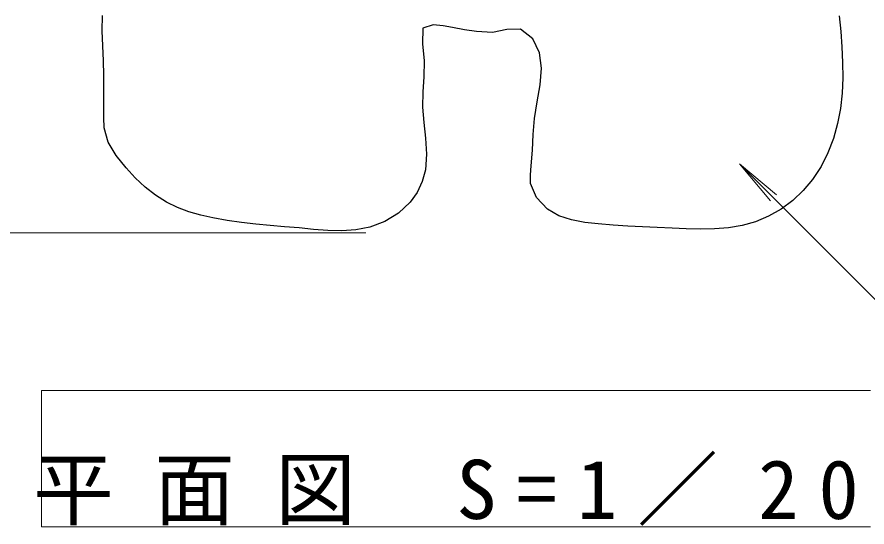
# Model space of a CAD drawing. Units: millimetres on the paper, scale 1:20. Extents: x -365 to 0, y -5 to 257.
# Drawn here: x -317.1 to -264.4, y 142.5 to 174.2 of the extents above; entities that cross this region are included whole.
import ezdxf

# ---------------------------------------------------------------- set-up
doc = ezdxf.new("R2010")
doc.units = ezdxf.units.MM
doc.layers.add('LY_1', color=7, linetype='Continuous', lineweight=13)
doc.styles.add('ＭＳ ゴシック', font='')
doc.styles.get('ＭＳ ゴシック').set_extended_font_data('MS Gothic')

msp = doc.modelspace()

# ---------------------------------------------------------------- linework, layer by layer
at = {"layer": 'LY_1'}
for p, q in [((-272.277, 165.065), (-270.349, 162.767)), ((-272.277, 165.065), (-269.979, 163.137)), ((-262.264, 155.052), (-272.277, 165.065)), ((-295.457, 160.797), (-346.835, 160.797)), ((-315.573, 151.019), (-315.573, 142.546)), ((-264.148, 151.019), (-315.573, 151.019)), ((-315.573, 142.546), (-264.148, 142.546))]:
    msp.add_line(p, q, dxfattribs=at)
at = {"layer": 'LY_1', "lineweight": 25}
for points in [[(-288.598, 173.27), (-289.345, 173.386), (-290.083, 173.512), (-290.663, 173.633), (-291.282, 173.677), (-291.92, 173.471), (-291.942, 172.519), (-291.837, 171.447), (-291.856, 170.462), (-291.917, 169.522), (-291.936, 168.585), (-291.86, 167.631), (-291.747, 166.654), (-291.685, 165.673), (-291.761, 164.702), (-291.958, 163.979), (-292.278, 163.297), (-292.712, 162.681), (-293.435, 162.004), (-294.287, 161.49), (-295.215, 161.143), (-296.071, 160.976), (-296.941, 160.916), (-297.821, 160.936), (-298.705, 161.003), (-299.587, 161.088), (-300.491, 161.169), (-301.39, 161.246), (-302.285, 161.329), (-303.176, 161.429), (-304.065, 161.555), (-304.954, 161.716), (-305.696, 161.887), (-306.426, 162.1), (-307.135, 162.363), (-307.811, 162.688), (-308.502, 163.119), (-309.147, 163.624), (-309.755, 164.192), (-310.332, 164.813), (-310.946, 165.577), (-311.43, 166.402), (-311.687, 167.293), (-311.711, 167.932), (-311.706, 168.816), (-311.701, 169.697), (-311.704, 170.575), (-311.725, 171.446), (-311.768, 172.382), (-311.804, 173.319), (-311.797, 174.269)], [(-266.089, 174.245), (-266.001, 173.277), (-265.927, 172.314), (-265.879, 171.357), (-265.869, 170.403), (-265.911, 169.453), (-266.016, 168.505), (-266.193, 167.569), (-266.45, 166.648), (-266.791, 165.754), (-267.222, 164.899), (-267.749, 164.099), (-268.327, 163.413), (-268.98, 162.796), (-269.698, 162.26), (-270.469, 161.814), (-271.282, 161.471), (-272.111, 161.24), (-272.963, 161.1), (-273.831, 161.032), (-274.708, 161.019), (-275.588, 161.04), (-276.463, 161.078), (-277.382, 161.118), (-278.295, 161.161), (-279.206, 161.21), (-280.122, 161.269), (-281.047, 161.345), (-281.879, 161.436), (-282.697, 161.589), (-283.475, 161.85), (-284.188, 162.264), (-284.871, 162.969), (-285.237, 163.843), (-285.251, 164.391), (-285.194, 164.945), (-285.126, 165.92), (-285.085, 166.891), (-285.001, 167.885), (-284.83, 168.922), (-284.649, 169.97), (-284.564, 170.994), (-284.681, 171.955), (-285.106, 172.818), (-285.854, 173.408), (-286.707, 173.402), (-287.605, 173.221), (-288.598, 173.27)]]:
    msp.add_lwpolyline(points, dxfattribs=at)

# ---------------------------------------------------------------- texts
at = {"layer": 'LY_1', "insert": (-289.86, 142.616), "char_height": 3.666, "attachment_point": 8, "style": 'ＭＳ ゴシック'}
msp.add_mtext('\\T1.5;平面図\\~S=1／20', dxfattribs=at)

doc.saveas('drawing.dxf')
